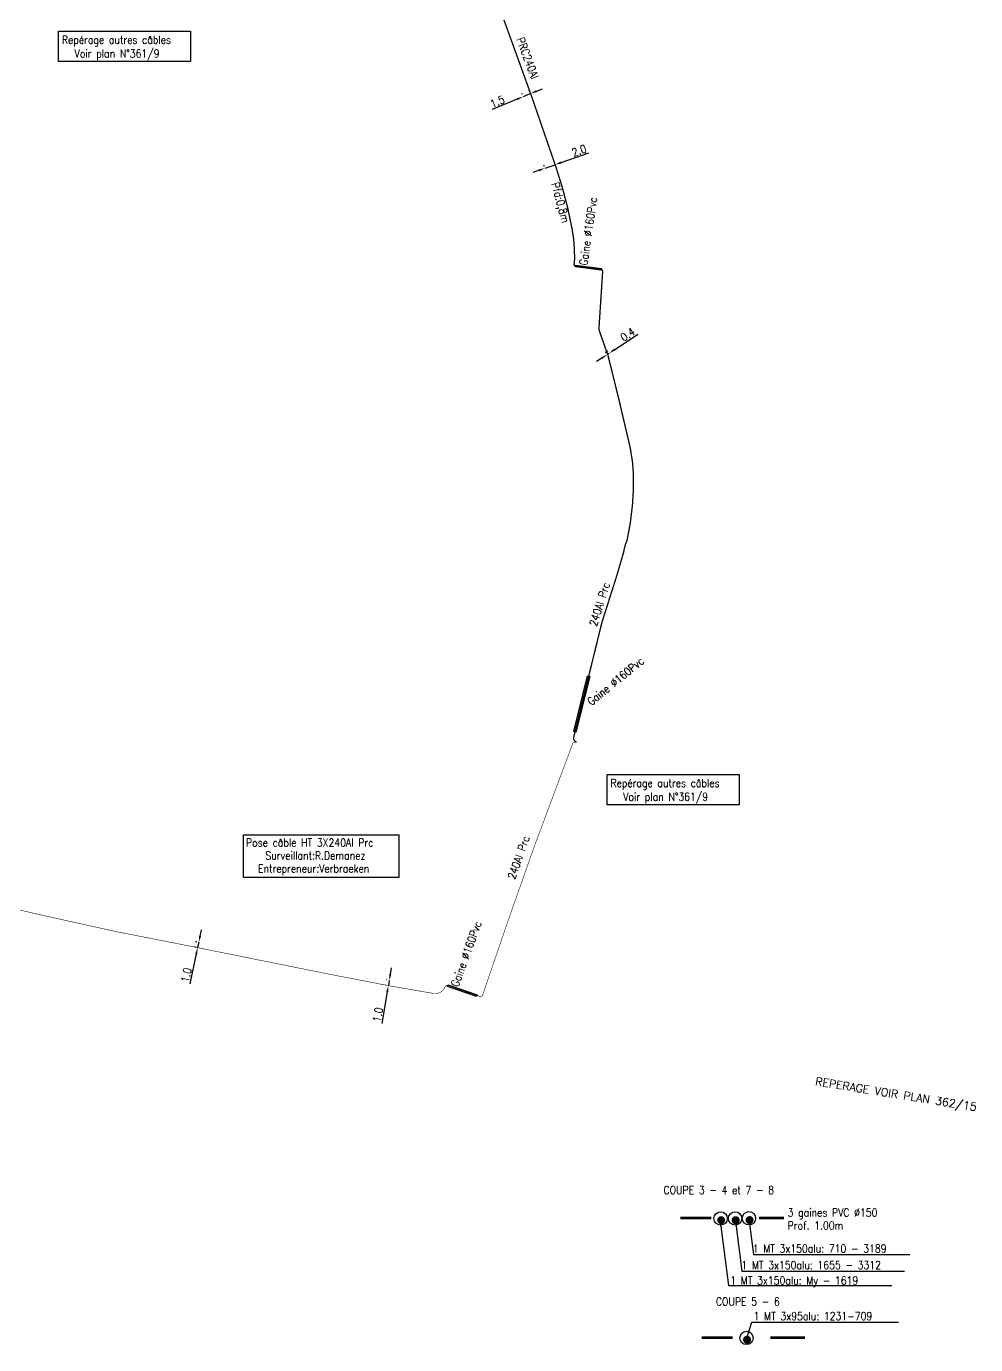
# Model space of a CAD drawing. Header units: millimetres. Extents: x 156382 to 158006, y 120998 to 122000.
# Drawn here: x 157617.1 to 157795, y 121098.5 to 121345.6 of the extents above; entities that cross this region are included whole.
import ezdxf

# ---------------------------------------------------------------- set-up
doc = ezdxf.new("R2010")
doc.units = ezdxf.units.MM
doc.header["$PDMODE"] = 34
doc.layers.get('DEFPOINTS').update_dxf_attribs({"linetype": 'CONTINUOUS'})
for name, color, linetype in [('M_110', 1, 'M_ST_10'), ('M_400', 7, 'CONTINUOUS'), ('M_900', 7, 'CONTINUOUS')]:
    doc.layers.add(name, color=color, linetype=linetype)
doc.styles.get("Standard").update_dxf_attribs({"font": 'romans.shx', "width": 0.85})
doc.linetypes.add('M_ST_10', pattern='A,5,-0.3,["++",Standard,S=1,R=0,X=0,Y=-0.5],-2.8', length=8.1)
doc.dimstyles.get("Standard").update_dxf_attribs({"dimtxt": 1.5, "dimasz": 1.2, "dimexe": 0.625, "dimexo": 0.625, "dimgap": 0.25, "dimtad": 1, "dimdec": 1, "dimzin": 0, "dimdsep": 46, "dimtxsty": 'Standard', "dimcen": -0.5, "dimadec": 0, "dimazin": 0, "dimtfac": 1, "dimtdec": 1, "dimtmove": 0, "dimatfit": 3, "dimfxl": 0, "dimtolj": 1, "dimtzin": 0, "dimarcsym": 0})

# ---------------------------------------------------------------- blocks, each defined once
blk = doc.blocks.new('*D62')
at = {"layer": 'DEFPOINTS', "color": 0, "linetype": 'Continuous', "transparency": 16777216}
for p in [(157710.22, 121332.38), (157710.3, 121332.21), (157711.68, 121332.79)]:
    blk.add_point(p, dxfattribs=at)
at = {"layer": 'M_110', "color": 0, "linetype": 'Continuous', "lineweight": -2, "transparency": 16777216}
for p, q in [((157710.05, 121332.79), (157709.98, 121332.96)), ((157711.61, 121332.96), (157710.22, 121332.38)), ((157711.44, 121333.36), (157711.37, 121333.54)), ((157712.72, 121333.42), (157713.82, 121333.88)), ((157709.12, 121331.92), (157704.38, 121329.95))]:
    blk.add_line(p, q, dxfattribs=at)
at = {"layer": 'M_110', "color": 0, "linetype": 'Continuous', "transparency": 16777216}
for points in [[(157709.04, 121332.11), (157709.19, 121331.74), (157710.22, 121332.38)], [(157712.64, 121333.61), (157712.79, 121333.24), (157711.61, 121332.96)]]:
    blk.add_solid(points, dxfattribs=at)
at = {"layer": 'M_110', "color": 0, "linetype": 'Continuous', "transparency": 16777216, "insert": (157705.38, 121331.45), "char_height": 1.5, "attachment_point": 5, "rotation": 22.6243}
blk.add_mtext('\\A1;1.5', dxfattribs=at)
blk = doc.blocks.new('*D63')
at = {"layer": 'DEFPOINTS', "color": 0, "linetype": 'Continuous', "transparency": 16777216}
for p in [(157714.32, 121318.98), (157714.42, 121318.72), (157716.3, 121319.38)]:
    blk.add_point(p, dxfattribs=at)
at = {"layer": 'M_110', "color": 0, "linetype": 'Continuous', "lineweight": -2, "transparency": 16777216}
for p, q in [((157716.09, 121319.97), (157716, 121320.23)), ((157717.34, 121320.04), (157722.53, 121321.87)), ((157713.19, 121318.58), (157712.06, 121318.18)), ((157714.21, 121319.31), (157714.12, 121319.57)), ((157714.32, 121318.98), (157716.21, 121319.64))]:
    blk.add_line(p, q, dxfattribs=at)
at = {"layer": 'M_110', "color": 0, "linetype": 'Continuous', "transparency": 16777216}
for points in [[(157717.28, 121320.23), (157717.41, 121319.85), (157716.21, 121319.64)], [(157713.13, 121318.77), (157713.26, 121318.39), (157714.32, 121318.98)]]:
    blk.add_solid(points, dxfattribs=at)
at = {"layer": 'M_110', "color": 0, "linetype": 'Continuous', "transparency": 16777216, "insert": (157720.7, 121322.28), "char_height": 1.5, "attachment_point": 5, "rotation": 19.418}
blk.add_mtext('\\A1;2.0', dxfattribs=at)
blk = doc.blocks.new('*D64')
at = {"layer": 'DEFPOINTS', "color": 0, "linetype": 'Continuous', "transparency": 16777216}
for p in [(157726.14, 121283.82), (157726.31, 121284.28), (157726.47, 121284.04)]:
    blk.add_point(p, dxfattribs=at)
at = {"layer": 'M_110', "color": 0, "linetype": 'Continuous', "lineweight": -2, "transparency": 16777216}
for p, q in [((157727.31, 121284.95), (157731.7, 121287.89)), ((157724.98, 121283.39), (157723.98, 121282.72)), ((157725.79, 121284.33), (157725.63, 121284.58)), ((157726.12, 121284.56), (157725.96, 121284.8)), ((157725.98, 121284.06), (157726.31, 121284.28))]:
    blk.add_line(p, q, dxfattribs=at)
at = {"layer": 'M_110', "color": 0, "linetype": 'Continuous', "transparency": 16777216}
for points in [[(157724.87, 121283.55), (157725.09, 121283.22), (157725.98, 121284.06)], [(157727.2, 121285.11), (157727.42, 121284.78), (157726.31, 121284.28)]]:
    blk.add_solid(points, dxfattribs=at)
at = {"layer": 'M_110', "color": 0, "linetype": 'Continuous', "transparency": 16777216, "insert": (157729.8, 121287.82), "char_height": 1.5, "attachment_point": 5, "rotation": 33.8244}
blk.add_mtext('\\A1;0.4', dxfattribs=at)
blk = doc.blocks.new('*D65')
at = {"layer": 'DEFPOINTS', "color": 0, "linetype": 'Continuous', "transparency": 16777216}
for p in [(157685.13, 121166.75), (157685.21, 121166.74), (157685.04, 121165.75)]:
    blk.add_point(p, dxfattribs=at)
at = {"layer": 'M_110', "color": 0, "linetype": 'Continuous', "lineweight": -2, "transparency": 16777216}
for p, q in [((157685.34, 121167.93), (157685.54, 121169.12)), ((157684.6, 121166.85), (157684.51, 121166.86)), ((157685.13, 121166.75), (157684.96, 121165.77)), ((157684.75, 121164.59), (157683.71, 121158.68)), ((157684.42, 121165.86), (157684.34, 121165.88))]:
    blk.add_line(p, q, dxfattribs=at)
at = {"layer": 'M_110', "color": 0, "linetype": 'Continuous', "transparency": 16777216}
for points in [[(157685.14, 121167.97), (157685.53, 121167.9), (157685.13, 121166.75)], [(157684.55, 121164.62), (157684.94, 121164.55), (157684.96, 121165.77)]]:
    blk.add_solid(points, dxfattribs=at)
at = {"layer": 'M_110', "color": 0, "linetype": 'Continuous', "transparency": 16777216, "insert": (157682.98, 121160.33), "char_height": 1.5, "attachment_point": 5, "rotation": 80.0131}
blk.add_mtext('\\A1;1.0', dxfattribs=at)
blk = doc.blocks.new('*D66')
at = {"layer": 'DEFPOINTS', "color": 0, "linetype": 'Continuous', "transparency": 16777216}
for p in [(157649.41, 121173.87), (157649.43, 121172.84), (157649.64, 121173.82)]:
    blk.add_point(p, dxfattribs=at)
at = {"layer": 'M_110', "color": 0, "linetype": 'Continuous', "lineweight": -2, "transparency": 16777216}
for p, q in [((157649.02, 121173.95), (157648.8, 121174)), ((157649.66, 121175.04), (157649.91, 121176.21)), ((157648.95, 121171.71), (157647.74, 121166.08)), ((157648.82, 121172.97), (157648.59, 121173.02)), ((157649.41, 121173.87), (157649.2, 121172.89))]:
    blk.add_line(p, q, dxfattribs=at)
at = {"layer": 'M_110', "color": 0, "linetype": 'Continuous', "transparency": 16777216}
for points in [[(157649.46, 121175.08), (157649.85, 121175), (157649.41, 121173.87)], [(157648.75, 121171.76), (157649.14, 121171.67), (157649.2, 121172.89)]]:
    blk.add_solid(points, dxfattribs=at)
at = {"layer": 'M_110', "color": 0, "linetype": 'Continuous', "transparency": 16777216, "insert": (157647.08, 121167.75), "char_height": 1.5, "attachment_point": 5, "rotation": 77.9421}
blk.add_mtext('\\A1;1.0', dxfattribs=at)

msp = doc.modelspace()

# ---------------------------------------------------------------- linework, layer by layer
at = {"layer": 'M_110', "const_width": 0.25, "flags": 128}
msp.add_lwpolyline([(157720.23, 121211.45, -0.379364), (157719.68, 121212.29), (157725, 121233.92), (157727.78, 121242.64), (157729.06, 121247.04, -0.071201), (157729.7, 121249.24, 0.046336), (157730.9, 121259.15, 0.05878), (157730.29, 121266.56), (157728.16, 121275.65), (157726.14, 121283.82), (157724.57, 121288.29, -0.132652), (157724.43, 121289.01), (157725.12, 121299.62, 0.377335), (157724.82, 121299.97), (157720.02, 121300.65, -0.400419), (157719.77, 121301, 0.030748), (157719.85, 121301.82, 0.051686), (157719.42, 121307.43, 0.038336), (157716.3, 121319.38), (157711.68, 121332.79), (157701.74, 121360.22), (157701.08, 121361.76, 0.185947), (157699.57, 121362.83), (157697.77, 121363.29), (157681.83, 121366.46), (157673.45, 121367.63), (157665.66, 121369.21), (157658.08, 121371.22), (157646.24, 121373.5), (157646.24, 121373.5, 0.201435), (157646.24, 121373.5), (157632.78, 121375.83), (157622.59, 121376.52)], format="xyb", dxfattribs=at)
at = {"layer": 'M_110', "const_width": 0.1}
msp.add_lwpolyline([(157605.85, 121182.27), (157619.99, 121178.98), (157633.72, 121175.94), (157649.43, 121172.84), (157674.2, 121167.85), (157685.04, 121165.75), (157693.38, 121164.31, 0.169678), (157694.73, 121164.54, 0.180838), (157695.53, 121165.46, -0.347317), (157696.11, 121165.82), (157698.67, 121164.89), (157702.08, 121163.73, 0.356565), (157702.59, 121163.93), (157707.54, 121178.36), (157712.16, 121191.46), (157719.48, 121211.05, -0.534382), (157720.18, 121211.31, 40.089477)], format="xyb", dxfattribs=at)
at = {"layer": 'M_110', "const_width": 0.75, "flags": 128}
for points in [[(157746.96, 121121.81, 1), (157747.71, 121121.81, 1)], [(157749.68, 121121.81, 1), (157750.43, 121121.81, 1)], [(157752.28, 121121.82, 1), (157753.03, 121121.82, 1)], [(157751.81, 121099.4, 1), (157752.56, 121099.4, 1)]]:
    msp.add_lwpolyline(points, format="xyb", close=True, dxfattribs=at)
at = {"layer": 'M_110', "linetype": 'Continuous', "flags": 128}
for points in [[(157747.23, 121121.11), (157748.7, 121109.54), (157779.3, 121109.54)], [(157750.07, 121121.11), (157751.18, 121112.28), (157781.73, 121112.28)], [(157752.66, 121121.11), (157753.37, 121115.38), (157782.7, 121115.38)], [(157752.21, 121099.94), (157753.1, 121102.71), (157780.55, 121102.71)]]:
    msp.add_lwpolyline(points, dxfattribs=at)
at = {"layer": 'M_400', "extrusion": (0, 0, -1), "flags": 128}
msp.add_lwpolyline([(-157720.04, 121300.81), (-157724.89, 121300.15), (-157724.85, 121299.85), (-157720, 121300.51)], close=True, dxfattribs=at)
at = {"layer": 'M_400', "extrusion": (0, 0, -1)}
for points in [[(-157722.69, 121223.72), (-157720.09, 121213.27), (-157719.72, 121213.37), (-157722.31, 121223.81)], [(-157696.18, 121165.94), (-157701.61, 121164.06), (-157701.5, 121163.72), (-157696.06, 121165.6)]]:
    msp.add_lwpolyline(points, close=True, dxfattribs=at)
at = {"layer": 'M_400', "const_width": 0.5, "flags": 128}
for points in [[(157739.67, 121122.22), (157745.51, 121122.22)], [(157754.41, 121122.22), (157759.1, 121122.22)], [(157743.65, 121099.8), (157749.49, 121099.8)], [(157756.55, 121099.8), (157763.08, 121099.8)]]:
    msp.add_lwpolyline(points, dxfattribs=at)
at = {"layer": 'M_400'}
for centre in [(157747.24, 121122.14), (157749.95, 121122.14), (157752.55, 121122.16), (157752.08, 121099.73)]:
    msp.add_circle(centre, 1.25, dxfattribs=at)
at = {"layer": 'M_900'}
for points in [[(157623.12, 121344.68), (157647.87, 121344.68), (157647.87, 121338.97), (157623.12, 121338.97)], [(157725.96, 121205.37), (157750.7, 121205.37), (157750.7, 121199.65), (157725.96, 121199.65)], [(157657.8, 121194.06), (157686.93, 121194.06), (157686.93, 121186.03), (157657.8, 121186.03)]]:
    msp.add_lwpolyline(points, close=True, dxfattribs=at)

# ---------------------------------------------------------------- texts
at = {"layer": 'M_110', "linetype": 'Continuous', "width": 0.85}
for s, rotation, p in [('PRC240Al', 290.57, (157708.93, 121343.16)), ('Pfd:0,8m', 285.2786, (157715.49, 121316.09)), ('240Al Prc ', 72.7174, (157724.01, 121233.01)), ('240Al Prc ', 70.4732, (157708.68, 121185.57))]:
    msp.add_text(s, height=1.5, rotation=rotation, dxfattribs=at).set_placement(p)
for s, p in [('1 MT 3x150alu: 710 - 3189', (157753.25, 121115.73)), ('1 MT 3x150alu: 1655 - 3312', (157751.12, 121112.64)), ('1 MT 3x150alu: My - 1619', (157749.04, 121109.75)), ('1 MT 3x95alu: 1231-709', (157753.42, 121103.08))]:
    msp.add_text(s, height=1.5, dxfattribs=at).set_placement(p)
at = {"layer": 'M_400', "linetype": 'Continuous', "width": 0.85}
for rotation, p in [(81.5842, (157722.21, 121300.67)), (39.1551, (157723.01, 121218.18)), (69.8092, (157698.03, 121165.4))]:
    msp.add_text('Gaine %%C160Pvc', height=1.5, rotation=rotation, dxfattribs=at).set_placement(p)
for s, p in [('COUPE 3 - 4 et 7 - 8', (157736.53, 121126.7)), ('3 gaines PVC %%C150', (157759.8, 121122.49)), ('Prof. 1.00m', (157759.8, 121120.06)), ('COUPE 5 - 6', (157746.35, 121105.8))]:
    msp.add_text(s, height=1.5, dxfattribs=at).set_placement(p)
at = {"layer": 'M_900', "linetype": 'Continuous', "width": 0.85}
for s, p in [('Repérage autres câbles', (157623.76, 121342.3)), ('Voir plan N°361/9', (157626.15, 121339.73)), ('Repérage autres câbles', (157726.59, 121202.99)), ('Voir plan N°361/9', (157728.98, 121200.42)), ('Pose câble HT 3X240Al Prc', (157658.27, 121191.82)), ('Surveillant:R.Demanez', (157661.91, 121189.39)), ('Entrepreneur:Verbraeken', (157660.51, 121186.96))]:
    msp.add_text(s, height=1.5, dxfattribs=at).set_placement(p)
at = {"layer": 'M_900', "linetype": 'Continuous'}
msp.add_text('REPERAGE VOIR PLAN 362/15', height=1.5, rotation=350.8429, dxfattribs=at).set_placement((157764.9, 121147.13))

# ---------------------------------------------------------------- dimensions: what is measured, and where the dimension line sits
at = {"layer": 'M_110', "linetype": 'Continuous'}
for base, p1, p2, angle, picture, middle in [((157710.22, 121332.38), (157711.68, 121332.79), (157710.3, 121332.21), 202.6243, '*D62', (157705.76, 121330.52)), ((157714.32, 121318.98), (157716.3, 121319.38), (157714.42, 121318.72), 199.418, '*D63', (157721.03, 121321.34)), ((157726.31, 121284.28), (157726.14, 121283.82), (157726.47, 121284.04), 33.8244, '*D64', (157730.35, 121286.99)), ((157649.41, 121173.87), (157649.43, 121172.84), (157649.64, 121173.82), 77.9421, '*D66', (157648.06, 121167.54)), ((157685.13, 121166.75), (157685.04, 121165.75), (157685.21, 121166.74), 80.0131, '*D65', (157683.97, 121160.15))]:
    dim = msp.add_linear_dim(base=base, p1=p1, p2=p2, angle=angle, dimstyle='Standard', dxfattribs=at)
    dim.commit()
    dim.dimension.update_dxf_attribs({"geometry": picture, "text_midpoint": middle, "dimtype": 161})

doc.saveas('drawing.dxf')
